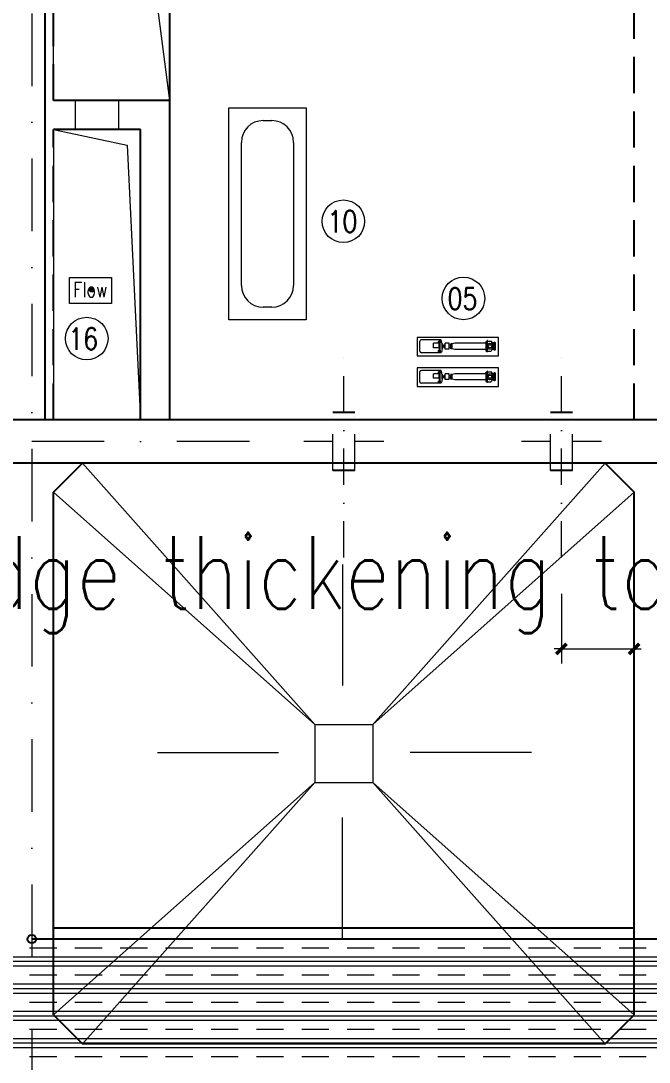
# Model space of a CAD drawing. Extents: x 838828 to 1489448, y 610351 to 848160.
# Drawn here: x 965172 to 969502, y 726034 to 733209 of the extents above; entities that cross this region are included whole.
import ezdxf
from ezdxf.enums import TextEntityAlignment as Align

# ---------------------------------------------------------------- set-up
doc = ezdxf.new("R2010")
doc.units = 0
doc.header["$LTSCALE"] = 1000
doc.header["$MEASUREMENT"] = 0
doc.linetypes.add('DASHDOT', pattern=[1, 0.5, -0.25, 0, -0.25])
doc.linetypes.add('HIDDEN', pattern=[0.375, 0.25, -0.125])
doc.layers.get('0').update_dxf_attribs({"linetype": 'CONTINUOUS', "lineweight": 13})
for name, color, linetype, lineweight in [('HATCH', 8, 'CONTINUOUS', 13), ('标注', 8, 'CONTINUOUS', 13), ('设备', 6, 'CONTINUOUS', 13)]:
    doc.layers.add(name, color=color, linetype=linetype, lineweight=lineweight)
doc.layers.add('水构筑物', color=7, linetype='CONTINUOUS')
doc.styles.get("Standard").update_dxf_attribs({"font": 'ROMANS.SHX', "width": 1.2, "bigfont": 'gbcbig.shx'})

# ---------------------------------------------------------------- blocks, each defined once
blk = doc.blocks.new('_ARCHTICK')
at = {"const_width": 0.5}
blk.add_lwpolyline([(-0.71, -0.71), (0.71, 0.71)], dxfattribs=at)

msp = doc.modelspace()

# ---------------------------------------------------------------- hatches: boundary and pattern name
at = {"layer": 'HATCH'}
msp.add_hatch(color=256, dxfattribs=at).paths.add_polyline_path([(965660.2, 731368.6, 1), (965660.2, 731340, 1)])
at = {"layer": '标注'}
h = msp.add_hatch(color=256, dxfattribs=at)
h.paths.add_polyline_path([(970324.6, 731151.4), (970447.4, 730460.8), (970447.4, 731260.8), (969647.4, 731260.8)])
h.paths.add_polyline_path([(969867.4, 731151.6), (969177.4, 731151.6), (969177.4, 731601.6), (969867.4, 731601.6)], flags=9)
h = msp.add_hatch(color=256, dxfattribs=at)
h.paths.add_polyline_path([(970324.6, 731151.4), (970447.4, 730460.8), (970447.4, 731260.8), (969647.4, 731260.8)])
h.paths.add_polyline_path([(969867.4, 731151.6), (969177.4, 731151.6), (969177.4, 731601.6), (969867.4, 731601.6)], flags=9)

# ---------------------------------------------------------------- linework, layer by layer
at = {"linetype": 'ByBlock', "ltscale": 200}
for centre in [(967394.3, 731828.2), (968221.6, 731297), (965625.5, 731019.9)]:
    msp.add_circle(centre, 146.8, dxfattribs=at)
at = {"layer": 'HATCH'}
for p, q in [((966604.4, 732609.2), (967137.6, 732609.2)), ((966604.4, 731149.5), (966604.4, 732609.2)), ((967137.6, 732609.2), (967137.6, 731149.5)), ((966841.4, 732522.2), (966900.7, 732522.2)), ((966691.4, 731386.5), (966691.4, 732372.2)), ((967050.7, 732372.2), (967050.7, 731386.5)), ((966900.7, 731236.5), (966841.4, 731236.5)), ((967137.6, 731149.5), (966604.4, 731149.5)), ((965232.2, 726823.2), (965419.7, 726823.2)), ((965544.7, 726823.2), (965732.2, 726823.2)), ((965857.2, 726823.2), (966044.7, 726823.2)), ((966169.7, 726823.2), (966357.2, 726823.2)), ((966482.2, 726823.2), (966669.7, 726823.2)), ((966794.7, 726823.2), (966982.2, 726823.2)), ((967107.2, 726823.2), (967294.7, 726823.2)), ((967419.7, 726823.2), (967607.2, 726823.2)), ((967732.2, 726823.2), (967919.7, 726823.2)), ((968044.7, 726823.2), (968232.2, 726823.2)), ((968357.2, 726823.2), (968544.7, 726823.2)), ((968669.7, 726823.2), (968857.2, 726823.2)), ((968982.2, 726823.2), (969169.7, 726823.2)), ((969294.7, 726823.2), (969482.2, 726823.2)), ((964162.3, 726760.7), (990401.7, 726760.7)), ((964162.3, 726729.4), (990401.7, 726729.4)), ((964162.3, 726698.2), (990401.7, 726698.2)), ((965232.2, 726635.7), (965419.7, 726635.7)), ((965544.7, 726635.7), (965732.2, 726635.7)), ((965857.2, 726635.7), (966044.7, 726635.7)), ((966169.7, 726635.7), (966357.2, 726635.7)), ((966482.2, 726635.7), (966669.7, 726635.7)), ((966794.7, 726635.7), (966982.2, 726635.7)), ((967107.2, 726635.7), (967294.7, 726635.7)), ((967419.7, 726635.7), (967607.2, 726635.7)), ((967732.2, 726635.7), (967919.7, 726635.7)), ((968044.7, 726635.7), (968232.2, 726635.7)), ((968357.2, 726635.7), (968544.7, 726635.7)), ((968669.7, 726635.7), (968857.2, 726635.7)), ((968982.2, 726635.7), (969169.7, 726635.7)), ((969294.7, 726635.7), (969482.2, 726635.7)), ((964162.3, 726573.2), (990401.7, 726573.2)), ((964162.3, 726541.9), (990401.7, 726541.9)), ((964162.3, 726510.7), (990401.7, 726510.7)), ((965232.2, 726448.2), (965419.7, 726448.2)), ((965544.7, 726448.2), (965732.2, 726448.2)), ((965857.2, 726448.2), (966044.7, 726448.2)), ((966169.7, 726448.2), (966357.2, 726448.2)), ((966482.2, 726448.2), (966669.7, 726448.2)), ((966794.7, 726448.2), (966982.2, 726448.2)), ((967107.2, 726448.2), (967294.7, 726448.2)), ((967419.7, 726448.2), (967607.2, 726448.2)), ((967732.2, 726448.2), (967919.7, 726448.2)), ((968044.7, 726448.2), (968232.2, 726448.2)), ((968357.2, 726448.2), (968544.7, 726448.2)), ((968669.7, 726448.2), (968857.2, 726448.2)), ((968982.2, 726448.2), (969169.7, 726448.2)), ((969294.7, 726448.2), (969482.2, 726448.2)), ((964162.3, 726385.7), (990401.7, 726385.7)), ((964162.3, 726354.4), (990401.7, 726354.4)), ((964162.3, 726323.2), (990401.7, 726323.2)), ((965232.2, 726260.7), (965419.7, 726260.7)), ((965544.7, 726260.7), (965732.2, 726260.7)), ((965857.2, 726260.7), (966044.7, 726260.7)), ((966169.7, 726260.7), (966357.2, 726260.7)), ((966482.2, 726260.7), (966669.7, 726260.7)), ((966794.7, 726260.7), (966982.2, 726260.7)), ((967107.2, 726260.7), (967294.7, 726260.7)), ((967419.7, 726260.7), (967607.2, 726260.7)), ((967732.2, 726260.7), (967919.7, 726260.7)), ((968044.7, 726260.7), (968232.2, 726260.7)), ((968357.2, 726260.7), (968544.7, 726260.7)), ((968669.7, 726260.7), (968857.2, 726260.7)), ((968982.2, 726260.7), (969169.7, 726260.7)), ((969294.7, 726260.7), (969482.2, 726260.7)), ((964162.3, 726198.2), (990401.7, 726198.2)), ((964162.3, 726166.9), (990401.7, 726166.9)), ((964162.3, 726135.7), (990401.7, 726135.7)), ((965232.2, 726073.2), (965419.7, 726073.2)), ((965544.7, 726073.2), (965732.2, 726073.2)), ((965857.2, 726073.2), (966044.7, 726073.2)), ((966169.7, 726073.2), (966357.2, 726073.2)), ((966482.2, 726073.2), (966669.7, 726073.2)), ((966794.7, 726073.2), (966982.2, 726073.2)), ((967107.2, 726073.2), (967294.7, 726073.2)), ((967419.7, 726073.2), (967607.2, 726073.2)), ((967732.2, 726073.2), (967919.7, 726073.2)), ((968044.7, 726073.2), (968232.2, 726073.2)), ((968357.2, 726073.2), (968544.7, 726073.2)), ((968669.7, 726073.2), (968857.2, 726073.2)), ((968982.2, 726073.2), (969169.7, 726073.2)), ((969294.7, 726073.2), (969482.2, 726073.2))]:
    msp.add_line(p, q, dxfattribs=at)
at = {"layer": 'HATCH', "ltscale": 0.001}
for p, q in [((968897.4, 729261.5), (968897.4, 728781.7)), ((969397.4, 729261.5), (969397.4, 728781.7)), ((968897.4, 728881.7), (968847.4, 728881.7)), ((968897.4, 728881.7), (969397.4, 728881.7)), ((969397.4, 728881.7), (969447.4, 728881.7))]:
    msp.add_line(p, q, dxfattribs=at)
at = {"layer": 'HATCH'}
msp.add_circle((965660.2, 731354.3), 14.3, dxfattribs=at)
for centre, start, end in [((966841.4, 732372.2), 90, 180), ((966900.7, 732372.2), 0, 90), ((966841.4, 731386.5), 180, 270), ((966900.7, 731386.5), 270, 0)]:
    msp.add_arc(centre, 150, start, end, dxfattribs=at)
at = {"layer": '标注', "linetype": 'DASHDOT'}
for p, q in [((965247.4, 739260.8), (965247.4, 722503.1)), ((966746.7, 730310.8), (960444.6, 730310.8))]:
    msp.add_line(p, q, dxfattribs=at)
at = {"layer": '标注', "ltscale": 0.001}
for p, q in [((965397.4, 732660.8), (965397.4, 734460.8)), ((965547.4, 732460.8), (965547.4, 732660.8)), ((965847.4, 732460.8), (965847.4, 732660.8)), ((965397.4, 732460.8), (965905.2, 732351.8)), ((965397.4, 732460.8), (965397.4, 730460.8)), ((965905.2, 732351.8), (965997.4, 730460.8))]:
    msp.add_line(p, q, dxfattribs=at)
at = {"layer": '标注'}
for p, q in [((966197.4, 730460.8), (966197.4, 734460.8)), ((966197.4, 732660.8), (965993.9, 734255.8)), ((966197.4, 732660.8), (965993.9, 734255.8)), ((966197.4, 732660.8), (965397.4, 732660.8)), ((965997.4, 732460.8), (965397.4, 732460.8)), ((965997.4, 730460.8), (965997.4, 732460.8)), ((967322.4, 730310.8), (967122.4, 730310.8)), ((967672.4, 730310.8), (967472.4, 730310.8)), ((968822.4, 730310.8), (968622.4, 730310.8)), ((969172.4, 730310.8), (968972.4, 730310.8)), ((967197.4, 728360.8), (965597.4, 730160.8)), ((967597.4, 728360.8), (969197.4, 730160.8)), ((965397.4, 729960.8), (967197.4, 728360.8)), ((969397.4, 729960.8), (967597.4, 728360.8)), ((967388.5, 729463.6), (967388.5, 728779.3)), ((967388.5, 728779.3), (967388.5, 728629.3)), ((967197.4, 728360.8), (967197.4, 727960.8)), ((967197.4, 728360.8), (967597.4, 728360.8)), ((967597.4, 728360.8), (967597.4, 727960.8)), ((966112.5, 728167.4), (966796.8, 728167.4)), ((966796.8, 728167.4), (966946.8, 728167.4)), ((968005.6, 728167.4), (967855.6, 728167.4)), ((968689.9, 728167.4), (968005.6, 728167.4)), ((967197.4, 727960.8), (965397.4, 726360.8)), ((965597.4, 726160.8), (967197.4, 727960.8)), ((967197.4, 727960.8), (967597.4, 727960.8)), ((969397.4, 726360.8), (967597.4, 727960.8)), ((967597.4, 727960.8), (969197.4, 726160.8)), ((967388.5, 727570.5), (967388.5, 727720.5)), ((967388.5, 726886.2), (967388.5, 727570.5))]:
    msp.add_line(p, q, dxfattribs=at)
at = {"layer": '标注', "linetype": 'DASHDOT', "ltscale": 0.5}
for p, q in [((967397.4, 729511.5), (967397.4, 730905.5)), ((968897.4, 729511.5), (968897.4, 730905.5)), ((967322.4, 730110.8), (967322.4, 730510.8)), ((967472.4, 730110.8), (967472.4, 730510.8)), ((968822.4, 730110.8), (968822.4, 730510.8)), ((968972.4, 730110.8), (968972.4, 730510.8))]:
    msp.add_line(p, q, dxfattribs=at)
at = {"layer": '标注'}
for centre, radius in [((968404.4, 730967.4), 21.1), ((968404.4, 730967.4), 10.9), ((968404.4, 730756.9), 21.1), ((968404.4, 730756.9), 10.9)]:
    msp.add_circle(centre, radius, dxfattribs=at)
at = {"layer": '水构筑物'}
for p, q in [((965337.4, 734460.8), (965337.4, 730460.8)), ((966197.4, 730460.8), (966197.4, 734460.8)), ((966197.4, 732660.8), (965397.4, 732660.8)), ((965997.4, 732460.8), (965397.4, 732460.8)), ((965997.4, 730460.8), (965997.4, 732460.8)), ((967472.4, 730510.8), (967322.4, 730510.8)), ((968972.4, 730510.8), (968822.4, 730510.8)), ((989447.4, 730460.8), (965097.4, 730460.8)), ((989447.4, 730460.8), (965097.4, 730460.8)), ((989447.4, 730460.8), (965097.4, 730460.8)), ((989447.4, 730160.8), (965097.4, 730160.8)), ((965397.4, 729960.8), (965597.4, 730160.8)), ((969197.4, 730160.8), (965597.4, 730160.8)), ((969197.4, 730160.8), (969397.4, 729960.8)), ((967472.4, 730110.8), (967322.4, 730110.8)), ((968972.4, 730110.8), (968822.4, 730110.8)), ((965397.4, 726360.8), (965397.4, 729960.8)), ((969397.4, 726360.8), (969397.4, 729960.8)), ((969397.4, 726957.9), (965397.4, 726957.9)), ((986561.9, 726882.8), (965247.4, 726882.8)), ((965397.4, 726360.8), (965597.4, 726160.8)), ((969197.4, 726160.8), (969397.4, 726360.8)), ((969197.4, 726160.8), (965597.4, 726160.8))]:
    msp.add_line(p, q, dxfattribs=at)
at = {"layer": '水构筑物', "linetype": 'HIDDEN'}
for p, q in [((965397.4, 732660.8), (965397.4, 734460.8)), ((969397.4, 730460.8), (969397.4, 734460.8)), ((965397.4, 730460.8), (965397.4, 732460.8))]:
    msp.add_line(p, q, dxfattribs=at)
at = {"layer": '水构筑物'}
msp.add_circle((965247.4, 726882.8), 29.3, dxfattribs=at)
at = {"layer": '设备'}
for p, q in [((965506.9, 731441.4), (965796.9, 731441.4)), ((965506.9, 731261.4), (965506.9, 731441.4)), ((965796.9, 731441.4), (965796.9, 731261.4)), ((965796.9, 731261.4), (965506.9, 731261.4)), ((968463.6, 731028.6), (967901.8, 731028.6)), ((967901.8, 731028.6), (967901.8, 730900.6)), ((968068.5, 731011.2), (967931.8, 731011.2)), ((968057.8, 730922.4), (968057.8, 731011.2)), ((968463.6, 730900.6), (968463.6, 731028.6)), ((967921.1, 730933.1), (967921.1, 731000.5)), ((968014.5, 730956.9), (968014.5, 730988.8)), ((968053.5, 730988.8), (968014.5, 730988.8)), ((968053.5, 730956.9), (968014.5, 730956.9)), ((968050.7, 730993.4), (968050.7, 731000.5)), ((968061.4, 731002.3), (968052.5, 731002.3)), ((968061.4, 730991.7), (968052.5, 730991.7)), ((968061.4, 730938.6), (968052.5, 730938.6)), ((968053.5, 730956.9), (968053.5, 730988.8)), ((968061.4, 731002.3), (968061.4, 731007.6)), ((968061.4, 730938.6), (968061.4, 730991.7)), ((968063.1, 730993.4), (968063.1, 731000.5)), ((968076.3, 730952.6), (968069.8, 730927.6)), ((968076.3, 730981), (968070.1, 731005)), ((968079.1, 730981), (968076.3, 730981)), ((968076.3, 730952.6), (968076.3, 730981)), ((968079.1, 730952.6), (968076.3, 730952.6)), ((968079.1, 730952.6), (968079.1, 730981)), ((968082.7, 730973.9), (968079.1, 730973.9)), ((968082.7, 730959.7), (968079.1, 730959.7)), ((968082.7, 730959.7), (968082.7, 730973.9)), ((968089.8, 730971.4), (968082.7, 730971.4)), ((968089.8, 730962.2), (968082.7, 730962.2)), ((968096.9, 730973.9), (968089.8, 730973.9)), ((968089.8, 730959.7), (968089.8, 730973.9)), ((968096.9, 730959.7), (968089.8, 730959.7)), ((968123.5, 730988.1), (968096.9, 730988.1)), ((968096.9, 730947.5), (968096.9, 730988.1)), ((968123.5, 730947.5), (968096.9, 730947.5)), ((968123.5, 730947.5), (968123.5, 730988.1)), ((968135.9, 730973.9), (968123.5, 730973.9)), ((968135.9, 730959.7), (968123.5, 730959.7)), ((968135.9, 730950.5), (968135.9, 730983.1)), ((968143, 730983.1), (968135.9, 730983.1)), ((968135.9, 730950.5), (968135.9, 730983.1)), ((968143, 730950.5), (968135.9, 730950.5)), ((968162.5, 730988.1), (968143, 730983.1)), ((968143, 730950.5), (968143, 730983.1)), ((968162.5, 730945.5), (968143, 730950.5)), ((968378.3, 730988.1), (968162.5, 730988.1)), ((968378.3, 730945.5), (968162.5, 730945.5)), ((968378.3, 730945.5), (968358.4, 730945.5)), ((968373.6, 730991.9), (968384, 730991.9)), ((968378.3, 730995.5), (968374.7, 730995.5)), ((968374.7, 730995.5), (968374.7, 730988.4)), ((968378.3, 730993.7), (968374.7, 730993.7)), ((968378.3, 730990.2), (968374.7, 730990.2)), ((968378.3, 730988.4), (968374.7, 730988.4)), ((968378.3, 730936.6), (968378.3, 730997)), ((968381.8, 730997), (968378.3, 730997)), ((968381.4, 731002.1), (968414.1, 731002.1)), ((968381.8, 730936.6), (968381.8, 730997)), ((968381.8, 730994.4), (968385.4, 730994.4)), ((968381.8, 730938.2), (968385.4, 730938.2)), ((968388.6, 731005.9), (968385.4, 731005.9)), ((968385.4, 730927.8), (968385.4, 731005.9)), ((968388.6, 730927.8), (968388.6, 731005.9)), ((968419.5, 730947.6), (968413.8, 730932.8)), ((968419.5, 730986), (968414.1, 731002.1)), ((968433.7, 730989.9), (968417.2, 730989.9)), ((968433.7, 730943.7), (968418, 730943.7)), ((968419.5, 730947.6), (968419.5, 730986)), ((968423, 730986), (968419.5, 730986)), ((968423, 730947.6), (968419.5, 730947.6)), ((968433.7, 730983.5), (968423, 730983.5)), ((968433.7, 730950.1), (968423, 730950.1)), ((968433.7, 730940.2), (968433.7, 730993.4)), ((968437.2, 730993.4), (968433.7, 730993.4)), ((968437.2, 730940.2), (968433.7, 730940.2)), ((968436.9, 730940.7), (968436.9, 730994)), ((968440.5, 730994), (968436.9, 730994)), ((968440.5, 730940.7), (968436.9, 730940.7)), ((968437.2, 730940.2), (968437.2, 730993.4)), ((968440.5, 730940.7), (968440.5, 730994)), ((967901.8, 730900.6), (968463.6, 730900.6)), ((968068.5, 730922.4), (967931.8, 730922.4)), ((968050.7, 730929.8), (968050.7, 730936.9)), ((968061.4, 730928), (968052.5, 730928)), ((968061.4, 730924.9), (968061.4, 730928)), ((968063.1, 730929.8), (968063.1, 730936.9)), ((968381.8, 730936.6), (968378.3, 730936.6)), ((968380.7, 730932.8), (968413.8, 730932.8)), ((968385.4, 730936.4), (968381.8, 730936.4)), ((968381.8, 730929.3), (968381.8, 730936.4)), ((968385.4, 730934.6), (968381.8, 730934.6)), ((968385.4, 730931), (968381.8, 730931)), ((968385.4, 730929.3), (968381.8, 730929.3)), ((968388.6, 730927.8), (968385.4, 730927.8)), ((968463.6, 730818.2), (967901.8, 730818.2)), ((967901.8, 730818.2), (967901.8, 730690.1)), ((968068.5, 730800.7), (967931.8, 730800.7)), ((968057.8, 730712), (968057.8, 730800.7)), ((968061.4, 730791.8), (968061.4, 730797.2)), ((968076.3, 730770.5), (968070.1, 730794.5)), ((968385.4, 730717.3), (968385.4, 730795.4)), ((968388.6, 730795.4), (968385.4, 730795.4)), ((968388.6, 730717.3), (968388.6, 730795.4)), ((968463.6, 730690.1), (968463.6, 730818.2)), ((967921.1, 730722.6), (967921.1, 730790.1)), ((968053.5, 730778.3), (968014.5, 730778.3)), ((968014.5, 730746.4), (968014.5, 730778.3)), ((968053.5, 730746.4), (968014.5, 730746.4)), ((968050.7, 730783), (968050.7, 730790.1)), ((968050.7, 730719.3), (968050.7, 730726.4)), ((968061.4, 730791.8), (968052.5, 730791.8)), ((968061.4, 730781.2), (968052.5, 730781.2)), ((968061.4, 730728.2), (968052.5, 730728.2)), ((968053.5, 730746.4), (968053.5, 730778.3)), ((968061.4, 730728.2), (968061.4, 730781.2)), ((968063.1, 730783), (968063.1, 730790.1)), ((968063.1, 730719.3), (968063.1, 730726.4)), ((968076.3, 730742.1), (968069.8, 730717.1)), ((968076.3, 730742.1), (968076.3, 730770.5)), ((968079.1, 730770.5), (968076.3, 730770.5)), ((968079.1, 730742.1), (968076.3, 730742.1)), ((968079.1, 730742.1), (968079.1, 730770.5)), ((968082.7, 730763.4), (968079.1, 730763.4)), ((968082.7, 730749.2), (968079.1, 730749.2)), ((968082.7, 730749.2), (968082.7, 730763.4)), ((968089.8, 730760.9), (968082.7, 730760.9)), ((968089.8, 730751.7), (968082.7, 730751.7)), ((968089.8, 730749.2), (968089.8, 730763.4)), ((968096.9, 730763.4), (968089.8, 730763.4)), ((968096.9, 730749.2), (968089.8, 730749.2)), ((968096.9, 730737), (968096.9, 730777.6)), ((968123.5, 730777.6), (968096.9, 730777.6)), ((968123.5, 730737), (968096.9, 730737)), ((968123.5, 730737), (968123.5, 730777.6)), ((968135.9, 730763.4), (968123.5, 730763.4)), ((968135.9, 730749.2), (968123.5, 730749.2)), ((968135.9, 730740), (968135.9, 730772.7)), ((968143, 730772.7), (968135.9, 730772.7)), ((968135.9, 730740), (968135.9, 730772.7)), ((968143, 730740), (968135.9, 730740)), ((968162.5, 730777.6), (968143, 730772.7)), ((968143, 730740), (968143, 730772.7)), ((968162.5, 730735), (968143, 730740)), ((968378.3, 730777.6), (968162.5, 730777.6)), ((968378.3, 730735), (968162.5, 730735)), ((968378.3, 730735), (968358.4, 730735)), ((968373.6, 730781.5), (968384, 730781.5)), ((968374.7, 730785), (968374.7, 730777.9)), ((968378.3, 730785), (968374.7, 730785)), ((968378.3, 730783.2), (968374.7, 730783.2)), ((968378.3, 730779.7), (968374.7, 730779.7)), ((968378.3, 730777.9), (968374.7, 730777.9)), ((968381.8, 730786.5), (968378.3, 730786.5)), ((968378.3, 730726.2), (968378.3, 730786.5)), ((968381.8, 730726.2), (968378.3, 730726.2)), ((968381.4, 730791.6), (968414.1, 730791.6)), ((968381.8, 730726.2), (968381.8, 730786.5)), ((968381.8, 730783.9), (968385.4, 730783.9)), ((968381.8, 730727.7), (968385.4, 730727.7)), ((968381.8, 730718.8), (968381.8, 730725.9)), ((968385.4, 730725.9), (968381.8, 730725.9)), ((968385.4, 730724.1), (968381.8, 730724.1)), ((968419.5, 730737.2), (968413.8, 730722.3)), ((968419.5, 730775.5), (968414.1, 730791.6)), ((968433.7, 730779.4), (968417.2, 730779.4)), ((968433.7, 730733.3), (968418, 730733.3)), ((968423, 730775.5), (968419.5, 730775.5)), ((968419.5, 730737.2), (968419.5, 730775.5)), ((968423, 730737.2), (968419.5, 730737.2)), ((968433.7, 730773), (968423, 730773)), ((968433.7, 730739.6), (968423, 730739.6)), ((968437.2, 730783), (968433.7, 730783)), ((968433.7, 730729.7), (968433.7, 730783)), ((968437.2, 730729.7), (968433.7, 730729.7)), ((968440.5, 730783.5), (968436.9, 730783.5)), ((968436.9, 730730.3), (968436.9, 730783.5)), ((968440.5, 730730.3), (968436.9, 730730.3)), ((968437.2, 730729.7), (968437.2, 730783)), ((968440.5, 730730.3), (968440.5, 730783.5)), ((967901.8, 730690.1), (968463.6, 730690.1)), ((968068.5, 730712), (967931.8, 730712)), ((968061.4, 730717.5), (968052.5, 730717.5)), ((968061.4, 730714.4), (968061.4, 730717.5)), ((968380.7, 730722.3), (968413.8, 730722.3)), ((968385.4, 730720.6), (968381.8, 730720.6)), ((968385.4, 730718.8), (968381.8, 730718.8)), ((968388.6, 730717.3), (968385.4, 730717.3))]:
    msp.add_line(p, q, dxfattribs=at)
at = {"layer": '设备', "ltscale": 200}
for p, q in [((968440.5, 730994), (968440.5, 730940.7)), ((968440.5, 730988.5), (968440.5, 730946.2)), ((968440.5, 730783.5), (968440.5, 730730.3)), ((968440.5, 730778), (968440.5, 730735.8))]:
    msp.add_line(p, q, dxfattribs=at)
at = {"layer": '设备'}
for centre, radius, start, end in [((967931.8, 731000.5), 10.7, 90, 180), ((968052.5, 731000.5), 1.78, 90, 180), ((968052.5, 730993.4), 1.78, 180, 270), ((968052.5, 730936.9), 1.78, 90, 180), ((968061.4, 731000.5), 1.78, 0, 90), ((968061.4, 730993.4), 1.78, 270, 0), ((968061.4, 730936.9), 1.78, 0, 90), ((968066.6, 731004.1), 3.55, 14.51106, 90), ((967931.8, 730933.1), 10.7, 180, 270), ((968052.5, 730929.8), 1.78, 180, 270), ((968061.4, 730929.8), 1.78, 270, 0), ((968066.4, 730928.5), 3.55, 270, 345.48894), ((967931.8, 730790.1), 10.7, 90, 180), ((968066.6, 730793.6), 3.55, 14.51106, 90), ((967931.8, 730722.6), 10.7, 180, 270), ((968052.5, 730790.1), 1.78, 90, 180), ((968052.5, 730783), 1.78, 180, 270), ((968052.5, 730726.4), 1.78, 90, 180), ((968061.4, 730790.1), 1.78, 0, 90), ((968061.4, 730783), 1.78, 270, 0), ((968061.4, 730726.4), 1.78, 0, 90), ((968052.5, 730719.3), 1.78, 180, 270), ((968061.4, 730719.3), 1.78, 270, 0), ((968066.4, 730718), 3.55, 270, 345.48894)]:
    msp.add_arc(centre, radius, start, end, dxfattribs=at)

# ---------------------------------------------------------------- block references
at = {"layer": 'HATCH', "ltscale": 0.001, "xscale": 50, "yscale": 50, "zscale": 50}
msp.add_blockref('_ARCHTICK', (968897.4, 728881.7), dxfattribs=at)
at = {"layer": 'HATCH', "ltscale": 0.001, "xscale": 50, "yscale": 50, "zscale": 50, "rotation": 180}
msp.add_blockref('_ARCHTICK', (969397.4, 728881.7), dxfattribs=at)

# ---------------------------------------------------------------- texts
at = {"linetype": 'ByBlock', "ltscale": 200, "width": 0.8}
for s, p in [('10', (967284.9, 731827)), ('05', (968112.3, 731295.7)), ('16', (965498.7, 731018.6))]:
    msp.add_text(s, height=150, dxfattribs=at).set_placement(p, align=Align.MIDDLE_LEFT)
msp.add_text('Sludge thickening tank', height=500, dxfattribs=at).set_placement((964097.4, 729157.9))
at = {"layer": '设备', "width": 0.8}
msp.add_text('Flow', height=102.4, dxfattribs=at).set_placement((965532.5, 731306))

doc.saveas('drawing.dxf')
